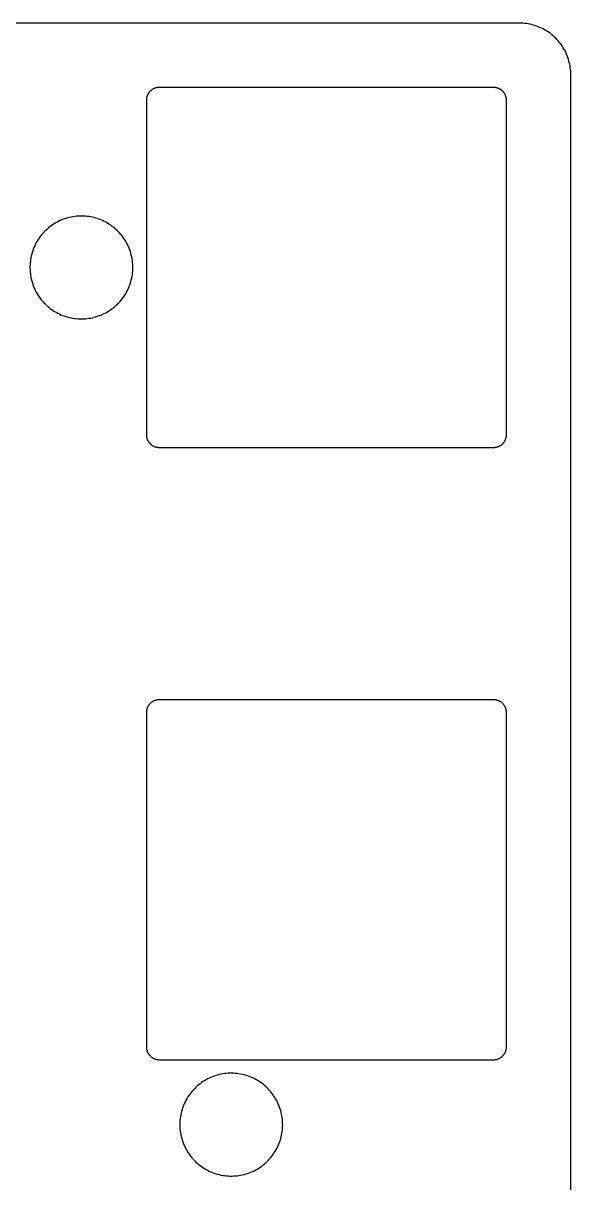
# Model space of a CAD drawing. Header units: millimetres. Extents: x 93 to 198, y -211 to -92.
# Drawn here: x 176.77 to 198.06, y -137.51 to -92.41 of the extents above; entities that cross this region are included whole.
import ezdxf

# ---------------------------------------------------------------- set-up
doc = ezdxf.new("R2010")
doc.units = ezdxf.units.MM
doc.layers.add('switch_plate', color=18, linetype='Continuous', true_color=0x000000)

msp = doc.modelspace()

# ---------------------------------------------------------------- linework, layer by layer
at = {"layer": 'switch_plate'}
for p, q in [((196.055, -92.415), (95.28, -92.415)), ((196.123, -92.416), (196.055, -92.415)), ((196.192, -92.419), (196.123, -92.416)), ((196.26, -92.425), (196.192, -92.419)), ((196.327, -92.433), (196.26, -92.425)), ((196.395, -92.444), (196.327, -92.433)), ((196.462, -92.457), (196.395, -92.444)), ((196.529, -92.472), (196.462, -92.457)), ((196.595, -92.489), (196.529, -92.472)), ((196.66, -92.508), (196.595, -92.489)), ((196.725, -92.53), (196.66, -92.508)), ((196.789, -92.554), (196.725, -92.53)), ((196.852, -92.58), (196.789, -92.554)), ((196.914, -92.609), (196.852, -92.58)), ((196.975, -92.639), (196.914, -92.609)), ((197.035, -92.671), (196.975, -92.639)), ((197.094, -92.706), (197.035, -92.671)), ((197.152, -92.742), (197.094, -92.706)), ((197.208, -92.781), (197.152, -92.742)), ((197.264, -92.821), (197.208, -92.781)), ((197.317, -92.863), (197.264, -92.821)), ((197.369, -92.907), (197.317, -92.863)), ((197.42, -92.953), (197.369, -92.907)), ((197.469, -93.001), (197.42, -92.953)), ((197.517, -93.05), (197.469, -93.001)), ((197.562, -93.1), (197.517, -93.05)), ((197.606, -93.153), (197.562, -93.1)), ((197.649, -93.206), (197.606, -93.153)), ((197.689, -93.261), (197.649, -93.206)), ((197.727, -93.318), (197.689, -93.261)), ((197.764, -93.376), (197.727, -93.318)), ((197.798, -93.435), (197.764, -93.376)), ((197.831, -93.495), (197.798, -93.435)), ((197.861, -93.556), (197.831, -93.495)), ((197.889, -93.618), (197.861, -93.556)), ((197.916, -93.681), (197.889, -93.618)), ((197.94, -93.745), (197.916, -93.681)), ((197.961, -93.81), (197.94, -93.745)), ((197.981, -93.875), (197.961, -93.81)), ((197.998, -93.941), (197.981, -93.875)), ((198.013, -94.008), (197.998, -93.941)), ((198.026, -94.075), (198.013, -94.008)), ((198.036, -94.142), (198.026, -94.075)), ((198.045, -94.21), (198.036, -94.142)), ((198.05, -94.278), (198.045, -94.21)), ((198.054, -94.346), (198.05, -94.278)), ((198.055, -94.415), (198.054, -94.346)), ((198.055, -209.427), (198.055, -94.415)), ((178.173, -100.107), (178.111, -100.138)), ((178.237, -100.079), (178.173, -100.107)), ((178.301, -100.052), (178.237, -100.079)), ((178.366, -100.028), (178.301, -100.052)), ((178.432, -100.006), (178.366, -100.028)), ((178.498, -99.987), (178.432, -100.006)), ((178.566, -99.969), (178.498, -99.987)), ((178.633, -99.954), (178.566, -99.969)), ((178.702, -99.942), (178.633, -99.954)), ((178.77, -99.932), (178.702, -99.942)), ((178.839, -99.924), (178.77, -99.932)), ((178.909, -99.918), (178.839, -99.924)), ((178.978, -99.915), (178.909, -99.918)), ((179.047, -99.915), (178.978, -99.915)), ((179.117, -99.917), (179.047, -99.915)), ((179.186, -99.921), (179.117, -99.917)), ((179.255, -99.927), (179.186, -99.921)), ((179.324, -99.936), (179.255, -99.927)), ((179.393, -99.948), (179.324, -99.936)), ((179.461, -99.962), (179.393, -99.948)), ((179.528, -99.978), (179.461, -99.962)), ((179.595, -99.996), (179.528, -99.978)), ((179.661, -100.017), (179.595, -99.996)), ((179.727, -100.04), (179.661, -100.017)), ((179.791, -100.065), (179.727, -100.04)), ((179.855, -100.093), (179.791, -100.065)), ((179.918, -100.123), (179.855, -100.093)), ((177.562, -100.557), (177.515, -100.609)), ((177.61, -100.507), (177.562, -100.557)), ((177.659, -100.458), (177.61, -100.507)), ((177.711, -100.412), (177.659, -100.458)), ((177.764, -100.367), (177.711, -100.412)), ((177.818, -100.324), (177.764, -100.367)), ((177.874, -100.283), (177.818, -100.324)), ((177.932, -100.243), (177.874, -100.283)), ((177.99, -100.206), (177.932, -100.243)), ((178.05, -100.171), (177.99, -100.206)), ((178.111, -100.138), (178.05, -100.171)), ((179.98, -100.154), (179.918, -100.123)), ((180.04, -100.188), (179.98, -100.154)), ((180.099, -100.225), (180.04, -100.188)), ((180.157, -100.263), (180.099, -100.225)), ((180.214, -100.303), (180.157, -100.263)), ((180.269, -100.345), (180.214, -100.303)), ((180.323, -100.389), (180.269, -100.345)), ((180.375, -100.435), (180.323, -100.389)), ((180.426, -100.482), (180.375, -100.435)), ((180.475, -100.532), (180.426, -100.482)), ((180.522, -100.582), (180.475, -100.532)), ((177.246, -101.011), (177.215, -101.074)), ((177.278, -100.95), (177.246, -101.011)), ((177.313, -100.89), (177.278, -100.95)), ((177.349, -100.831), (177.313, -100.89)), ((177.388, -100.773), (177.349, -100.831)), ((177.428, -100.717), (177.388, -100.773)), ((177.471, -100.662), (177.428, -100.717)), ((177.515, -100.609), (177.471, -100.662)), ((180.567, -100.635), (180.522, -100.582)), ((180.611, -100.689), (180.567, -100.635)), ((180.652, -100.745), (180.611, -100.689)), ((180.692, -100.802), (180.652, -100.745)), ((180.729, -100.86), (180.692, -100.802)), ((180.765, -100.92), (180.729, -100.86)), ((180.798, -100.981), (180.765, -100.92)), ((180.83, -101.042), (180.798, -100.981)), ((177.081, -101.467), (177.066, -101.535)), ((177.097, -101.4), (177.081, -101.467)), ((177.116, -101.333), (177.097, -101.4)), ((177.138, -101.267), (177.116, -101.333)), ((177.161, -101.202), (177.138, -101.267)), ((177.187, -101.137), (177.161, -101.202)), ((177.215, -101.074), (177.187, -101.137)), ((180.859, -101.105), (180.83, -101.042)), ((180.886, -101.169), (180.859, -101.105)), ((180.911, -101.234), (180.886, -101.169)), ((180.933, -101.3), (180.911, -101.234)), ((180.953, -101.366), (180.933, -101.3)), ((180.971, -101.433), (180.953, -101.366)), ((180.987, -101.501), (180.971, -101.433)), ((177.033, -101.811), (177.03, -101.88)), ((177.03, -101.88), (177.03, -101.949)), ((177.038, -101.741), (177.033, -101.811)), ((177.045, -101.672), (177.038, -101.741)), ((177.054, -101.604), (177.045, -101.672)), ((177.066, -101.535), (177.054, -101.604)), ((181, -101.569), (180.987, -101.501)), ((181.011, -101.638), (181, -101.569)), ((181.019, -101.707), (181.011, -101.638)), ((181.025, -101.776), (181.019, -101.707)), ((181.029, -101.845), (181.025, -101.776)), ((181.03, -101.915), (181.029, -101.845)), ((181.029, -101.984), (181.03, -101.915)), ((177.03, -101.949), (177.033, -102.019)), ((177.033, -102.019), (177.038, -102.088)), ((177.038, -102.088), (177.045, -102.157)), ((177.045, -102.157), (177.054, -102.226)), ((177.054, -102.226), (177.066, -102.294)), ((177.066, -102.294), (177.081, -102.362)), ((177.081, -102.362), (177.097, -102.43)), ((180.971, -102.396), (180.987, -102.328)), ((180.987, -102.328), (181, -102.26)), ((181, -102.26), (181.011, -102.192)), ((181.011, -102.192), (181.019, -102.123)), ((181.019, -102.123), (181.025, -102.053)), ((181.025, -102.053), (181.029, -101.984)), ((177.097, -102.43), (177.116, -102.496)), ((177.116, -102.496), (177.138, -102.562)), ((177.138, -102.562), (177.161, -102.628)), ((177.161, -102.628), (177.187, -102.692)), ((177.187, -102.692), (177.215, -102.756)), ((177.215, -102.756), (177.246, -102.818)), ((177.246, -102.818), (177.278, -102.879)), ((180.798, -102.849), (180.83, -102.787)), ((180.83, -102.787), (180.859, -102.724)), ((180.859, -102.724), (180.886, -102.66)), ((180.886, -102.66), (180.911, -102.595)), ((180.911, -102.595), (180.933, -102.529)), ((180.933, -102.529), (180.953, -102.463)), ((180.953, -102.463), (180.971, -102.396)), ((177.278, -102.879), (177.313, -102.94)), ((177.313, -102.94), (177.349, -102.999)), ((177.349, -102.999), (177.388, -103.056)), ((177.388, -103.056), (177.428, -103.113)), ((177.428, -103.113), (177.471, -103.168)), ((177.471, -103.168), (177.515, -103.221)), ((177.515, -103.221), (177.562, -103.273)), ((177.562, -103.273), (177.61, -103.323)), ((180.475, -103.298), (180.522, -103.247)), ((180.522, -103.247), (180.567, -103.194)), ((180.567, -103.194), (180.611, -103.14)), ((180.611, -103.14), (180.652, -103.085)), ((180.652, -103.085), (180.692, -103.028)), ((180.692, -103.028), (180.729, -102.969)), ((180.729, -102.969), (180.765, -102.91)), ((180.765, -102.91), (180.798, -102.849)), ((177.61, -103.323), (177.659, -103.371)), ((177.659, -103.371), (177.711, -103.418)), ((177.711, -103.418), (177.764, -103.463)), ((177.764, -103.463), (177.818, -103.506)), ((177.818, -103.506), (177.874, -103.547)), ((177.874, -103.547), (177.932, -103.586)), ((177.932, -103.586), (177.99, -103.623)), ((177.99, -103.623), (178.05, -103.658)), ((178.05, -103.658), (178.111, -103.691)), ((178.111, -103.691), (178.173, -103.722)), ((178.173, -103.722), (178.237, -103.751)), ((179.855, -103.737), (179.918, -103.707)), ((179.918, -103.707), (179.98, -103.675)), ((179.98, -103.675), (180.04, -103.641)), ((180.04, -103.641), (180.099, -103.605)), ((180.099, -103.605), (180.157, -103.567)), ((180.157, -103.567), (180.214, -103.527)), ((180.214, -103.527), (180.269, -103.485)), ((180.269, -103.485), (180.323, -103.441)), ((180.323, -103.441), (180.375, -103.395)), ((180.375, -103.395), (180.426, -103.347)), ((180.426, -103.347), (180.475, -103.298)), ((178.237, -103.751), (178.301, -103.777)), ((178.301, -103.777), (178.366, -103.801)), ((178.366, -103.801), (178.432, -103.823)), ((178.432, -103.823), (178.498, -103.843)), ((178.498, -103.843), (178.566, -103.86)), ((178.566, -103.86), (178.633, -103.875)), ((178.633, -103.875), (178.702, -103.888)), ((178.702, -103.888), (178.77, -103.898)), ((178.77, -103.898), (178.839, -103.906)), ((178.839, -103.906), (178.909, -103.911)), ((178.909, -103.911), (178.978, -103.914)), ((178.978, -103.914), (179.047, -103.915)), ((179.047, -103.915), (179.117, -103.913)), ((179.117, -103.913), (179.186, -103.909)), ((179.186, -103.909), (179.255, -103.902)), ((179.255, -103.902), (179.324, -103.893)), ((179.324, -103.893), (179.393, -103.882)), ((179.393, -103.882), (179.461, -103.868)), ((179.461, -103.868), (179.528, -103.852)), ((179.528, -103.852), (179.595, -103.833)), ((179.595, -103.833), (179.661, -103.812)), ((179.661, -103.812), (179.727, -103.789)), ((179.727, -103.789), (179.791, -103.764)), ((179.791, -103.764), (179.855, -103.737)), ((183.936, -133.476), (183.875, -133.509)), ((183.998, -133.445), (183.936, -133.476)), ((184.062, -133.416), (183.998, -133.445)), ((184.126, -133.39), (184.062, -133.416)), ((184.191, -133.366), (184.126, -133.39)), ((184.257, -133.344), (184.191, -133.366)), ((184.323, -133.324), (184.257, -133.344)), ((184.391, -133.307), (184.323, -133.324)), ((184.458, -133.292), (184.391, -133.307)), ((184.527, -133.279), (184.458, -133.292)), ((184.595, -133.269), (184.527, -133.279)), ((184.664, -133.261), (184.595, -133.269)), ((184.734, -133.256), (184.664, -133.261)), ((184.803, -133.253), (184.734, -133.256)), ((184.872, -133.252), (184.803, -133.253)), ((184.942, -133.254), (184.872, -133.252)), ((185.011, -133.258), (184.942, -133.254)), ((185.08, -133.265), (185.011, -133.258)), ((185.149, -133.274), (185.08, -133.265)), ((185.218, -133.285), (185.149, -133.274)), ((185.286, -133.299), (185.218, -133.285)), ((185.353, -133.315), (185.286, -133.299)), ((185.42, -133.334), (185.353, -133.315)), ((185.486, -133.354), (185.42, -133.334)), ((185.552, -133.377), (185.486, -133.354)), ((185.616, -133.403), (185.552, -133.377)), ((185.68, -133.43), (185.616, -133.403)), ((185.743, -133.46), (185.68, -133.43)), ((185.805, -133.492), (185.743, -133.46)), ((185.865, -133.526), (185.805, -133.492)), ((183.34, -133.946), (183.296, -133.999)), ((183.387, -133.894), (183.34, -133.946)), ((183.435, -133.844), (183.387, -133.894)), ((183.484, -133.796), (183.435, -133.844)), ((183.536, -133.749), (183.484, -133.796)), ((183.589, -133.704), (183.536, -133.749)), ((183.643, -133.661), (183.589, -133.704)), ((183.699, -133.62), (183.643, -133.661)), ((183.757, -133.581), (183.699, -133.62)), ((183.815, -133.544), (183.757, -133.581)), ((183.875, -133.509), (183.815, -133.544)), ((185.924, -133.562), (185.865, -133.526)), ((185.982, -133.6), (185.924, -133.562)), ((186.039, -133.64), (185.982, -133.6)), ((186.094, -133.682), (186.039, -133.64)), ((186.148, -133.726), (186.094, -133.682)), ((186.2, -133.772), (186.148, -133.726)), ((186.251, -133.82), (186.2, -133.772)), ((186.3, -133.869), (186.251, -133.82)), ((186.347, -133.92), (186.3, -133.869)), ((186.392, -133.973), (186.347, -133.92)), ((183.071, -134.349), (183.04, -134.411)), ((183.103, -134.287), (183.071, -134.349)), ((183.138, -134.227), (183.103, -134.287)), ((183.174, -134.168), (183.138, -134.227)), ((183.213, -134.111), (183.174, -134.168)), ((183.253, -134.054), (183.213, -134.111)), ((183.296, -133.999), (183.253, -134.054)), ((186.436, -134.027), (186.392, -133.973)), ((186.477, -134.082), (186.436, -134.027)), ((186.517, -134.139), (186.477, -134.082)), ((186.554, -134.198), (186.517, -134.139)), ((186.59, -134.257), (186.554, -134.198)), ((186.623, -134.318), (186.59, -134.257)), ((186.655, -134.38), (186.623, -134.318)), ((186.684, -134.443), (186.655, -134.38)), ((182.906, -134.805), (182.891, -134.873)), ((182.922, -134.737), (182.906, -134.805)), ((182.941, -134.671), (182.922, -134.737)), ((182.963, -134.605), (182.941, -134.671)), ((182.986, -134.539), (182.963, -134.605)), ((183.012, -134.475), (182.986, -134.539)), ((183.04, -134.411), (183.012, -134.475)), ((186.711, -134.507), (186.684, -134.443)), ((186.736, -134.572), (186.711, -134.507)), ((186.758, -134.637), (186.736, -134.572)), ((186.778, -134.704), (186.758, -134.637)), ((186.796, -134.771), (186.778, -134.704)), ((186.812, -134.839), (186.796, -134.771)), ((186.825, -134.907), (186.812, -134.839)), ((182.858, -135.148), (182.855, -135.218)), ((182.855, -135.218), (182.855, -135.287)), ((182.855, -135.287), (182.858, -135.356)), ((182.863, -135.079), (182.858, -135.148)), ((182.87, -135.01), (182.863, -135.079)), ((182.879, -134.941), (182.87, -135.01)), ((182.891, -134.873), (182.879, -134.941)), ((186.836, -134.975), (186.825, -134.907)), ((186.844, -135.044), (186.836, -134.975)), ((186.85, -135.113), (186.844, -135.044)), ((186.854, -135.183), (186.85, -135.113)), ((186.855, -135.252), (186.854, -135.183)), ((186.854, -135.322), (186.855, -135.252)), ((182.858, -135.356), (182.863, -135.426)), ((182.863, -135.426), (182.87, -135.495)), ((182.87, -135.495), (182.879, -135.563)), ((182.879, -135.563), (182.891, -135.632)), ((182.891, -135.632), (182.906, -135.7)), ((182.906, -135.7), (182.922, -135.767)), ((186.778, -135.801), (186.796, -135.733)), ((186.796, -135.733), (186.812, -135.666)), ((186.812, -135.666), (186.825, -135.598)), ((186.825, -135.598), (186.836, -135.529)), ((186.836, -135.529), (186.844, -135.46)), ((186.844, -135.46), (186.85, -135.391)), ((186.85, -135.391), (186.854, -135.322)), ((182.922, -135.767), (182.941, -135.834)), ((182.941, -135.834), (182.963, -135.9)), ((182.963, -135.9), (182.986, -135.965)), ((182.986, -135.965), (183.012, -136.03)), ((183.012, -136.03), (183.04, -136.093)), ((183.04, -136.093), (183.071, -136.156)), ((183.071, -136.156), (183.103, -136.217)), ((186.59, -136.247), (186.623, -136.186)), ((186.623, -136.186), (186.655, -136.124)), ((186.655, -136.124), (186.684, -136.061)), ((186.684, -136.061), (186.711, -135.998)), ((186.711, -135.998), (186.736, -135.933)), ((186.736, -135.933), (186.758, -135.867)), ((186.758, -135.867), (186.778, -135.801)), ((183.103, -136.217), (183.138, -136.277)), ((183.138, -136.277), (183.174, -136.336)), ((183.174, -136.336), (183.213, -136.394)), ((183.213, -136.394), (183.253, -136.45)), ((183.253, -136.45), (183.296, -136.505)), ((183.296, -136.505), (183.34, -136.558)), ((183.34, -136.558), (183.387, -136.61)), ((183.387, -136.61), (183.435, -136.66)), ((186.251, -136.685), (186.3, -136.635)), ((186.3, -136.635), (186.347, -136.584)), ((186.347, -136.584), (186.392, -136.532)), ((186.392, -136.532), (186.436, -136.478)), ((186.436, -136.478), (186.477, -136.422)), ((186.477, -136.422), (186.517, -136.365)), ((186.517, -136.365), (186.554, -136.307)), ((186.554, -136.307), (186.59, -136.247)), ((183.435, -136.66), (183.484, -136.709)), ((183.484, -136.709), (183.536, -136.755)), ((183.536, -136.755), (183.589, -136.8)), ((183.589, -136.8), (183.643, -136.843)), ((183.643, -136.843), (183.699, -136.884)), ((183.699, -136.884), (183.757, -136.924)), ((183.757, -136.924), (183.815, -136.961)), ((183.815, -136.961), (183.875, -136.996)), ((183.875, -136.996), (183.936, -137.029)), ((183.936, -137.029), (183.998, -137.06)), ((183.998, -137.06), (184.062, -137.088)), ((184.062, -137.088), (184.126, -137.115)), ((185.552, -137.127), (185.616, -137.102)), ((185.616, -137.102), (185.68, -137.074)), ((185.68, -137.074), (185.743, -137.044)), ((185.743, -137.044), (185.805, -137.012)), ((185.805, -137.012), (185.865, -136.978)), ((185.865, -136.978), (185.924, -136.942)), ((185.924, -136.942), (185.982, -136.904)), ((185.982, -136.904), (186.039, -136.864)), ((186.039, -136.864), (186.094, -136.822)), ((186.094, -136.822), (186.148, -136.778)), ((186.148, -136.778), (186.2, -136.732)), ((186.2, -136.732), (186.251, -136.685)), ((184.126, -137.115), (184.191, -137.139)), ((184.191, -137.139), (184.257, -137.161)), ((184.257, -137.161), (184.323, -137.18)), ((184.323, -137.18), (184.391, -137.198)), ((184.391, -137.198), (184.458, -137.213)), ((184.458, -137.213), (184.527, -137.225)), ((184.527, -137.225), (184.595, -137.235)), ((184.595, -137.235), (184.664, -137.243)), ((184.664, -137.243), (184.734, -137.249)), ((184.734, -137.249), (184.803, -137.252)), ((184.803, -137.252), (184.872, -137.252)), ((184.872, -137.252), (184.942, -137.25)), ((184.942, -137.25), (185.011, -137.246)), ((185.011, -137.246), (185.08, -137.24)), ((185.08, -137.24), (185.149, -137.23)), ((185.149, -137.23), (185.218, -137.219)), ((185.218, -137.219), (185.286, -137.205)), ((185.286, -137.205), (185.353, -137.189)), ((185.353, -137.189), (185.42, -137.171)), ((185.42, -137.171), (185.486, -137.15)), ((185.486, -137.15), (185.552, -137.127))]:
    msp.add_line(p, q, dxfattribs=at)
at = {"layer": 'switch_plate', "color": 18, "true_color": 0x000000}
for p, q in [((181.628, -95.155), (181.619, -95.17)), ((181.637, -95.14), (181.628, -95.155)), ((181.647, -95.126), (181.637, -95.14)), ((181.657, -95.113), (181.647, -95.126)), ((181.667, -95.099), (181.657, -95.113)), ((181.678, -95.086), (181.667, -95.099)), ((181.69, -95.073), (181.678, -95.086)), ((181.701, -95.061), (181.69, -95.073)), ((181.714, -95.049), (181.701, -95.061)), ((181.726, -95.038), (181.714, -95.049)), ((181.739, -95.027), (181.726, -95.038)), ((181.753, -95.016), (181.739, -95.027)), ((181.767, -95.006), (181.753, -95.016)), ((181.781, -94.997), (181.767, -95.006)), ((181.795, -94.988), (181.781, -94.997)), ((181.81, -94.979), (181.795, -94.988)), ((181.825, -94.971), (181.81, -94.979)), ((181.84, -94.963), (181.825, -94.971)), ((181.856, -94.956), (181.84, -94.963)), ((181.872, -94.95), (181.856, -94.956)), ((181.888, -94.944), (181.872, -94.95)), ((181.904, -94.938), (181.888, -94.944)), ((181.92, -94.933), (181.904, -94.938)), ((181.937, -94.929), (181.92, -94.933)), ((181.953, -94.925), (181.937, -94.929)), ((181.97, -94.922), (181.953, -94.925)), ((181.987, -94.919), (181.97, -94.922)), ((182.004, -94.917), (181.987, -94.919)), ((182.021, -94.916), (182.004, -94.917)), ((182.038, -94.915), (182.021, -94.916)), ((182.055, -94.915), (182.038, -94.915)), ((195.055, -94.915), (182.055, -94.915)), ((195.072, -94.915), (195.055, -94.915)), ((195.089, -94.916), (195.072, -94.915)), ((195.106, -94.917), (195.089, -94.916)), ((195.123, -94.919), (195.106, -94.917)), ((195.14, -94.922), (195.123, -94.919)), ((195.157, -94.925), (195.14, -94.922)), ((195.173, -94.929), (195.157, -94.925)), ((195.19, -94.933), (195.173, -94.929)), ((195.206, -94.938), (195.19, -94.933)), ((195.222, -94.944), (195.206, -94.938)), ((195.238, -94.95), (195.222, -94.944)), ((195.254, -94.956), (195.238, -94.95)), ((195.27, -94.963), (195.254, -94.956)), ((195.285, -94.971), (195.27, -94.963)), ((195.3, -94.979), (195.285, -94.971)), ((195.315, -94.988), (195.3, -94.979)), ((195.329, -94.997), (195.315, -94.988)), ((195.343, -95.006), (195.329, -94.997)), ((195.357, -95.016), (195.343, -95.006)), ((195.371, -95.027), (195.357, -95.016)), ((195.384, -95.038), (195.371, -95.027)), ((195.396, -95.049), (195.384, -95.038)), ((195.409, -95.061), (195.396, -95.049)), ((195.42, -95.073), (195.409, -95.061)), ((195.432, -95.086), (195.42, -95.073)), ((195.443, -95.099), (195.432, -95.086)), ((195.453, -95.113), (195.443, -95.099)), ((195.464, -95.126), (195.453, -95.113)), ((195.473, -95.14), (195.464, -95.126)), ((195.482, -95.155), (195.473, -95.14)), ((195.491, -95.17), (195.482, -95.155)), ((181.556, -95.381), (181.555, -95.398)), ((181.555, -95.398), (181.555, -95.415)), ((181.555, -95.415), (181.555, -108.415)), ((181.558, -95.364), (181.556, -95.381)), ((181.56, -95.347), (181.558, -95.364)), ((181.562, -95.33), (181.56, -95.347)), ((181.565, -95.313), (181.562, -95.33)), ((181.569, -95.296), (181.565, -95.313)), ((181.574, -95.28), (181.569, -95.296)), ((181.578, -95.263), (181.574, -95.28)), ((181.584, -95.247), (181.578, -95.263)), ((181.59, -95.231), (181.584, -95.247)), ((181.596, -95.216), (181.59, -95.231)), ((181.604, -95.2), (181.596, -95.216)), ((181.611, -95.185), (181.604, -95.2)), ((181.619, -95.17), (181.611, -95.185)), ((195.499, -95.185), (195.491, -95.17)), ((195.507, -95.2), (195.499, -95.185)), ((195.514, -95.216), (195.507, -95.2)), ((195.52, -95.231), (195.514, -95.216)), ((195.526, -95.247), (195.52, -95.231)), ((195.532, -95.263), (195.526, -95.247)), ((195.536, -95.28), (195.532, -95.263)), ((195.541, -95.296), (195.536, -95.28)), ((195.545, -95.313), (195.541, -95.296)), ((195.548, -95.33), (195.545, -95.313)), ((195.55, -95.347), (195.548, -95.33)), ((195.552, -95.364), (195.55, -95.347)), ((195.554, -95.381), (195.552, -95.364)), ((195.555, -95.398), (195.554, -95.381)), ((195.555, -95.415), (195.555, -95.398)), ((195.555, -108.415), (195.555, -95.415)), ((181.555, -108.415), (181.555, -108.432)), ((181.555, -108.432), (181.556, -108.449)), ((181.556, -108.449), (181.558, -108.466)), ((181.558, -108.466), (181.56, -108.483)), ((181.56, -108.483), (181.562, -108.5)), ((181.562, -108.5), (181.565, -108.516)), ((181.565, -108.516), (181.569, -108.533)), ((181.569, -108.533), (181.574, -108.55)), ((181.574, -108.55), (181.578, -108.566)), ((181.578, -108.566), (181.584, -108.582)), ((181.584, -108.582), (181.59, -108.598)), ((181.59, -108.598), (181.596, -108.614)), ((181.596, -108.614), (181.604, -108.629)), ((181.604, -108.629), (181.611, -108.645)), ((181.611, -108.645), (181.619, -108.66)), ((181.619, -108.66), (181.628, -108.675)), ((181.628, -108.675), (181.637, -108.689)), ((181.637, -108.689), (181.647, -108.703)), ((195.464, -108.703), (195.473, -108.689)), ((195.473, -108.689), (195.482, -108.675)), ((195.482, -108.675), (195.491, -108.66)), ((195.491, -108.66), (195.499, -108.645)), ((195.499, -108.645), (195.507, -108.629)), ((195.507, -108.629), (195.514, -108.614)), ((195.514, -108.614), (195.52, -108.598)), ((195.52, -108.598), (195.526, -108.582)), ((195.526, -108.582), (195.532, -108.566)), ((195.532, -108.566), (195.536, -108.55)), ((195.536, -108.55), (195.541, -108.533)), ((195.541, -108.533), (195.545, -108.516)), ((195.545, -108.516), (195.548, -108.5)), ((195.548, -108.5), (195.55, -108.483)), ((195.55, -108.483), (195.552, -108.466)), ((195.552, -108.466), (195.554, -108.449)), ((195.554, -108.449), (195.555, -108.432)), ((195.555, -108.432), (195.555, -108.415)), ((181.647, -108.703), (181.657, -108.717)), ((181.657, -108.717), (181.667, -108.73)), ((181.667, -108.73), (181.678, -108.743)), ((181.678, -108.743), (181.69, -108.756)), ((181.69, -108.756), (181.701, -108.768)), ((181.701, -108.768), (181.714, -108.78)), ((181.714, -108.78), (181.726, -108.792)), ((181.726, -108.792), (181.739, -108.803)), ((181.739, -108.803), (181.753, -108.813)), ((181.753, -108.813), (181.767, -108.823)), ((181.767, -108.823), (181.781, -108.833)), ((181.781, -108.833), (181.795, -108.842)), ((181.795, -108.842), (181.81, -108.851)), ((181.81, -108.851), (181.825, -108.859)), ((181.825, -108.859), (181.84, -108.866)), ((181.84, -108.866), (181.856, -108.873)), ((181.856, -108.873), (181.872, -108.88)), ((181.872, -108.88), (181.888, -108.886)), ((181.888, -108.886), (181.904, -108.891)), ((181.904, -108.891), (181.92, -108.896)), ((181.92, -108.896), (181.937, -108.901)), ((181.937, -108.901), (181.953, -108.904)), ((181.953, -108.904), (181.97, -108.907)), ((181.97, -108.907), (181.987, -108.91)), ((181.987, -108.91), (182.004, -108.912)), ((182.004, -108.912), (182.021, -108.914)), ((182.021, -108.914), (182.038, -108.914)), ((182.038, -108.914), (182.055, -108.915)), ((182.055, -108.915), (195.055, -108.915)), ((195.055, -108.915), (195.072, -108.914)), ((195.072, -108.914), (195.089, -108.914)), ((195.089, -108.914), (195.106, -108.912)), ((195.106, -108.912), (195.123, -108.91)), ((195.123, -108.91), (195.14, -108.907)), ((195.14, -108.907), (195.157, -108.904)), ((195.157, -108.904), (195.173, -108.901)), ((195.173, -108.901), (195.19, -108.896)), ((195.19, -108.896), (195.206, -108.891)), ((195.206, -108.891), (195.222, -108.886)), ((195.222, -108.886), (195.238, -108.88)), ((195.238, -108.88), (195.254, -108.873)), ((195.254, -108.873), (195.27, -108.866)), ((195.27, -108.866), (195.285, -108.859)), ((195.285, -108.859), (195.3, -108.851)), ((195.3, -108.851), (195.315, -108.842)), ((195.315, -108.842), (195.329, -108.833)), ((195.329, -108.833), (195.343, -108.823)), ((195.343, -108.823), (195.357, -108.813)), ((195.357, -108.813), (195.371, -108.803)), ((195.371, -108.803), (195.384, -108.792)), ((195.384, -108.792), (195.396, -108.78)), ((195.396, -108.78), (195.409, -108.768)), ((195.409, -108.768), (195.42, -108.756)), ((195.42, -108.756), (195.432, -108.743)), ((195.432, -108.743), (195.443, -108.73)), ((195.443, -108.73), (195.453, -108.717)), ((195.453, -108.717), (195.464, -108.703)), ((181.584, -119.06), (181.578, -119.076)), ((181.59, -119.044), (181.584, -119.06)), ((181.596, -119.028), (181.59, -119.044)), ((181.604, -119.012), (181.596, -119.028)), ((181.611, -118.997), (181.604, -119.012)), ((181.619, -118.982), (181.611, -118.997)), ((181.628, -118.967), (181.619, -118.982)), ((181.637, -118.953), (181.628, -118.967)), ((181.647, -118.939), (181.637, -118.953)), ((181.657, -118.925), (181.647, -118.939)), ((181.667, -118.912), (181.657, -118.925)), ((181.678, -118.899), (181.667, -118.912)), ((181.69, -118.886), (181.678, -118.899)), ((181.701, -118.874), (181.69, -118.886)), ((181.714, -118.862), (181.701, -118.874)), ((181.726, -118.85), (181.714, -118.862)), ((181.739, -118.839), (181.726, -118.85)), ((181.753, -118.829), (181.739, -118.839)), ((181.767, -118.819), (181.753, -118.829)), ((181.781, -118.809), (181.767, -118.819)), ((181.795, -118.8), (181.781, -118.809)), ((181.81, -118.791), (181.795, -118.8)), ((181.825, -118.783), (181.81, -118.791)), ((181.84, -118.776), (181.825, -118.783)), ((181.856, -118.769), (181.84, -118.776)), ((181.872, -118.762), (181.856, -118.769)), ((181.888, -118.756), (181.872, -118.762)), ((181.904, -118.751), (181.888, -118.756)), ((181.92, -118.746), (181.904, -118.751)), ((181.937, -118.741), (181.92, -118.746)), ((181.953, -118.738), (181.937, -118.741)), ((181.97, -118.734), (181.953, -118.738)), ((181.987, -118.732), (181.97, -118.734)), ((182.004, -118.73), (181.987, -118.732)), ((182.021, -118.728), (182.004, -118.73)), ((182.038, -118.728), (182.021, -118.728)), ((182.055, -118.727), (182.038, -118.728)), ((195.055, -118.727), (182.055, -118.727)), ((195.072, -118.728), (195.055, -118.727)), ((195.089, -118.728), (195.072, -118.728)), ((195.106, -118.73), (195.089, -118.728)), ((195.123, -118.732), (195.106, -118.73)), ((195.14, -118.734), (195.123, -118.732)), ((195.157, -118.738), (195.14, -118.734)), ((195.173, -118.741), (195.157, -118.738)), ((195.19, -118.746), (195.173, -118.741)), ((195.206, -118.751), (195.19, -118.746)), ((195.222, -118.756), (195.206, -118.751)), ((195.238, -118.762), (195.222, -118.756)), ((195.254, -118.769), (195.238, -118.762)), ((195.27, -118.776), (195.254, -118.769)), ((195.285, -118.783), (195.27, -118.776)), ((195.3, -118.791), (195.285, -118.783)), ((195.315, -118.8), (195.3, -118.791)), ((195.329, -118.809), (195.315, -118.8)), ((195.343, -118.819), (195.329, -118.809)), ((195.357, -118.829), (195.343, -118.819)), ((195.371, -118.839), (195.357, -118.829)), ((195.384, -118.85), (195.371, -118.839)), ((195.396, -118.862), (195.384, -118.85)), ((195.409, -118.874), (195.396, -118.862)), ((195.42, -118.886), (195.409, -118.874)), ((195.432, -118.899), (195.42, -118.886)), ((195.443, -118.912), (195.432, -118.899)), ((195.453, -118.925), (195.443, -118.912)), ((195.464, -118.939), (195.453, -118.925)), ((195.473, -118.953), (195.464, -118.939)), ((195.482, -118.967), (195.473, -118.953)), ((195.491, -118.982), (195.482, -118.967)), ((195.499, -118.997), (195.491, -118.982)), ((195.507, -119.012), (195.499, -118.997)), ((195.514, -119.028), (195.507, -119.012)), ((195.52, -119.044), (195.514, -119.028)), ((195.526, -119.06), (195.52, -119.044)), ((195.532, -119.076), (195.526, -119.06)), ((181.556, -119.193), (181.555, -119.21)), ((181.555, -119.21), (181.555, -119.227)), ((181.555, -119.227), (181.555, -132.227)), ((181.558, -119.176), (181.556, -119.193)), ((181.56, -119.159), (181.558, -119.176)), ((181.562, -119.142), (181.56, -119.159)), ((181.565, -119.125), (181.562, -119.142)), ((181.569, -119.109), (181.565, -119.125)), ((181.574, -119.092), (181.569, -119.109)), ((181.578, -119.076), (181.574, -119.092)), ((195.536, -119.092), (195.532, -119.076)), ((195.541, -119.109), (195.536, -119.092)), ((195.545, -119.125), (195.541, -119.109)), ((195.548, -119.142), (195.545, -119.125)), ((195.55, -119.159), (195.548, -119.142)), ((195.552, -119.176), (195.55, -119.159)), ((195.554, -119.193), (195.552, -119.176)), ((195.555, -119.21), (195.554, -119.193)), ((195.555, -119.227), (195.555, -119.21)), ((195.555, -132.227), (195.555, -119.227)), ((181.555, -132.227), (181.555, -132.244)), ((181.555, -132.244), (181.556, -132.261)), ((181.556, -132.261), (181.558, -132.278)), ((181.558, -132.278), (181.56, -132.295)), ((181.56, -132.295), (181.562, -132.312)), ((181.562, -132.312), (181.565, -132.329)), ((181.565, -132.329), (181.569, -132.346)), ((181.569, -132.346), (181.574, -132.362)), ((181.574, -132.362), (181.578, -132.378)), ((181.578, -132.378), (181.584, -132.395)), ((181.584, -132.395), (181.59, -132.411)), ((181.59, -132.411), (181.596, -132.426)), ((181.596, -132.426), (181.604, -132.442)), ((181.604, -132.442), (181.611, -132.457)), ((181.611, -132.457), (181.619, -132.472)), ((181.619, -132.472), (181.628, -132.487)), ((181.628, -132.487), (181.637, -132.501)), ((181.637, -132.501), (181.647, -132.516)), ((181.647, -132.516), (181.657, -132.529)), ((181.657, -132.529), (181.667, -132.543)), ((181.667, -132.543), (181.678, -132.556)), ((181.678, -132.556), (181.69, -132.568)), ((181.69, -132.568), (181.701, -132.581)), ((181.701, -132.581), (181.714, -132.593)), ((181.714, -132.593), (181.726, -132.604)), ((195.384, -132.604), (195.396, -132.593)), ((195.396, -132.593), (195.409, -132.581)), ((195.409, -132.581), (195.42, -132.568)), ((195.42, -132.568), (195.432, -132.556)), ((195.432, -132.556), (195.443, -132.543)), ((195.443, -132.543), (195.453, -132.529)), ((195.453, -132.529), (195.464, -132.516)), ((195.464, -132.516), (195.473, -132.501)), ((195.473, -132.501), (195.482, -132.487)), ((195.482, -132.487), (195.491, -132.472)), ((195.491, -132.472), (195.499, -132.457)), ((195.499, -132.457), (195.507, -132.442)), ((195.507, -132.442), (195.514, -132.426)), ((195.514, -132.426), (195.52, -132.411)), ((195.52, -132.411), (195.526, -132.395)), ((195.526, -132.395), (195.532, -132.378)), ((195.532, -132.378), (195.536, -132.362)), ((195.536, -132.362), (195.541, -132.346)), ((195.541, -132.346), (195.545, -132.329)), ((195.545, -132.329), (195.548, -132.312)), ((195.548, -132.312), (195.55, -132.295)), ((195.55, -132.295), (195.552, -132.278)), ((195.552, -132.278), (195.554, -132.261)), ((195.554, -132.261), (195.555, -132.244)), ((195.555, -132.244), (195.555, -132.227)), ((181.726, -132.604), (181.739, -132.615)), ((181.739, -132.615), (181.753, -132.626)), ((181.753, -132.626), (181.767, -132.636)), ((181.767, -132.636), (181.781, -132.645)), ((181.781, -132.645), (181.795, -132.654)), ((181.795, -132.654), (181.81, -132.663)), ((181.81, -132.663), (181.825, -132.671)), ((181.825, -132.671), (181.84, -132.679)), ((181.84, -132.679), (181.856, -132.686)), ((181.856, -132.686), (181.872, -132.692)), ((181.872, -132.692), (181.888, -132.698)), ((181.888, -132.698), (181.904, -132.704)), ((181.904, -132.704), (181.92, -132.709)), ((181.92, -132.709), (181.937, -132.713)), ((181.937, -132.713), (181.953, -132.717)), ((181.953, -132.717), (181.97, -132.72)), ((181.97, -132.72), (181.987, -132.723)), ((181.987, -132.723), (182.004, -132.725)), ((182.004, -132.725), (182.021, -132.726)), ((182.021, -132.726), (182.038, -132.727)), ((182.038, -132.727), (182.055, -132.727)), ((182.055, -132.727), (195.055, -132.727)), ((195.055, -132.727), (195.072, -132.727)), ((195.072, -132.727), (195.089, -132.726)), ((195.089, -132.726), (195.106, -132.725)), ((195.106, -132.725), (195.123, -132.723)), ((195.123, -132.723), (195.14, -132.72)), ((195.14, -132.72), (195.157, -132.717)), ((195.157, -132.717), (195.173, -132.713)), ((195.173, -132.713), (195.19, -132.709)), ((195.19, -132.709), (195.206, -132.704)), ((195.206, -132.704), (195.222, -132.698)), ((195.222, -132.698), (195.238, -132.692)), ((195.238, -132.692), (195.254, -132.686)), ((195.254, -132.686), (195.27, -132.679)), ((195.27, -132.679), (195.285, -132.671)), ((195.285, -132.671), (195.3, -132.663)), ((195.3, -132.663), (195.315, -132.654)), ((195.315, -132.654), (195.329, -132.645)), ((195.329, -132.645), (195.343, -132.636)), ((195.343, -132.636), (195.357, -132.626)), ((195.357, -132.626), (195.371, -132.615)), ((195.371, -132.615), (195.384, -132.604))]:
    msp.add_line(p, q, dxfattribs=at)

doc.saveas('drawing.dxf')
